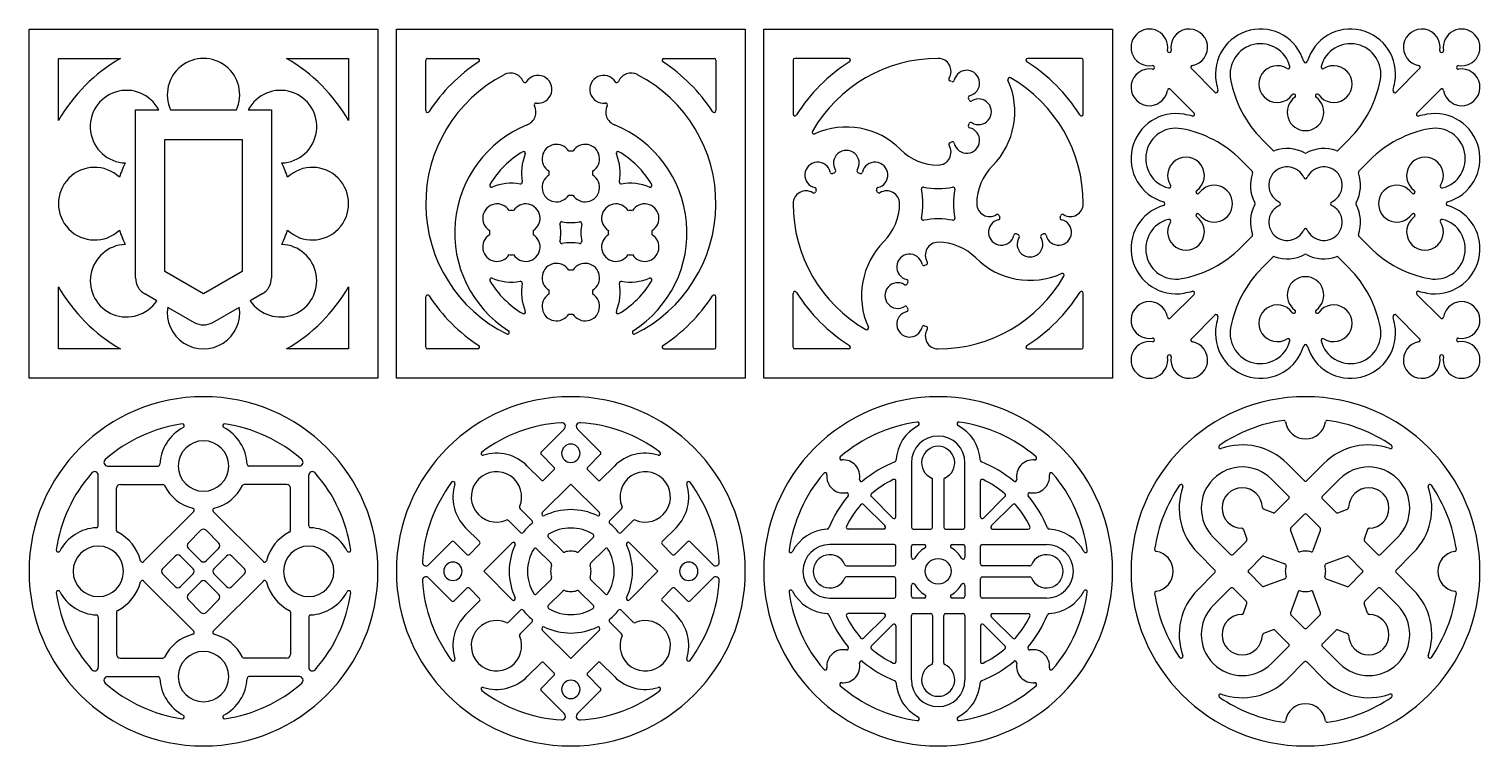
# Model space of a CAD drawing. Header units: millimetres. Extents: x -198 to 198, y -212 to 198.
# Drawn here: x -197.5 to 197.5, y 2.5 to 197.5 of the extents above; entities that cross this region are included whole.
import ezdxf

# ---------------------------------------------------------------- set-up
doc = ezdxf.new("R2010")
doc.units = ezdxf.units.MM
doc.header["$MEASUREMENT"] = 0
doc.layers.add('Layer 03', color=5, linetype='Continuous')

msp = doc.modelspace()

# ---------------------------------------------------------------- linework, layer by layer
at = {"layer": 'Layer 03'}
for p, q in [((-197.5, 102.5), (-197.5, 197.5)), ((-197.5, 197.5), (-102.5, 197.5)), ((-102.5, 197.5), (-102.5, 102.5)), ((-97.5, 102.5), (-97.5, 197.5)), ((-97.5, 197.5), (-2.5, 197.5)), ((-2.5, 197.5), (-2.5, 102.5)), ((2.5, 102.5), (2.5, 197.5)), ((2.5, 197.5), (97.5, 197.5)), ((97.5, 197.5), (97.5, 102.5)), ((-189.5, 172.58), (-189.5, 189.5)), ((-189.5, 189.5), (-172.58, 189.5)), ((-127.42, 189.5), (-110.5, 189.5)), ((-110.5, 189.5), (-110.5, 172.58)), ((-89.5, 175.32), (-89.5, 189)), ((-89, 189.5), (-75.32, 189.5)), ((-24.68, 189.5), (-11, 189.5)), ((-10.5, 189), (-10.5, 175.32)), ((10.5, 189), (10.5, 174.39)), ((25.61, 189.5), (11, 189.5)), ((89, 189.5), (74.39, 189.5)), ((89.5, 174.39), (89.5, 189)), ((125.34, 180.32), (118.93, 186.73)), ((181.07, 186.73), (174.66, 180.32)), ((113.27, 181.07), (119.68, 174.66)), ((180.32, 174.66), (186.73, 181.07)), ((-168.5, 129.82), (-168.5, 175.5)), ((-168.5, 175.5), (-162.18, 175.5)), ((-158.97, 175.5), (-141.03, 175.5)), ((-137.82, 175.5), (-131.5, 175.5)), ((-131.5, 175.5), (-131.5, 129.82)), ((-160.5, 131.55), (-160.5, 167.5)), ((-160.5, 167.5), (-139.5, 167.5)), ((-139.5, 167.5), (-139.5, 131.55)), ((141.12, 164.54), (138.17, 167.49)), ((161.83, 167.49), (158.88, 164.54)), ((132.51, 161.83), (135.46, 158.88)), ((164.54, 158.88), (167.49, 161.83)), ((135.46, 141.12), (132.51, 138.17)), ((167.49, 138.17), (164.54, 141.12)), ((138.17, 132.51), (141.12, 135.46)), ((158.88, 135.46), (161.83, 132.51)), ((-150, 125.49), (-160.5, 131.55)), ((-139.5, 131.55), (-150, 125.49)), ((-189.5, 110.5), (-189.5, 127.42)), ((-110.5, 127.42), (-110.5, 110.5)), ((-162.72, 123.59), (-166, 125.49)), ((-134, 125.49), (-137.28, 123.59)), ((-89.5, 111), (-89.5, 124.68)), ((-10.5, 111), (-10.5, 124.68)), ((10.5, 111), (10.5, 125.61)), ((89.5, 111), (89.5, 125.61)), ((119.68, 125.34), (113.27, 118.93)), ((186.73, 118.93), (180.32, 125.34)), ((-159.76, 121.88), (-152.5, 117.69)), ((-147.5, 117.69), (-140.24, 121.88)), ((118.93, 113.27), (125.34, 119.68)), ((174.66, 119.68), (181.07, 113.27)), ((-172.58, 110.5), (-189.5, 110.5)), ((-110.5, 110.5), (-127.42, 110.5)), ((-75.32, 110.5), (-89, 110.5)), ((-24.68, 110.5), (-11, 110.5)), ((25.61, 110.5), (11, 110.5)), ((74.39, 110.5), (89, 110.5)), ((-102.5, 102.5), (-197.5, 102.5)), ((-2.5, 102.5), (-97.5, 102.5)), ((97.5, 102.5), (2.5, 102.5)), ((-51.79, 88.71), (-58.03, 82.47)), ((-48.21, 88.71), (-41.97, 82.47)), ((-58.03, 81.76), (-54.6, 78.32)), ((-41.97, 81.76), (-45.4, 78.32)), ((42.7, 79.5), (42.7, 62)), ((57.3, 62), (57.3, 79.5)), ((144.97, 79.34), (149.65, 74.66)), ((150.35, 74.66), (155.03, 79.34)), ((-178.64, 62.35), (-178.64, 76.11)), ((-176.11, 78.64), (-162.35, 78.64)), ((-123.89, 78.64), (-137.65, 78.64)), ((-121.36, 62.35), (-121.36, 76.11)), ((-58.07, 74.85), (-61.86, 78.64)), ((-54.6, 77.61), (-57.36, 74.85)), ((-45.4, 77.61), (-42.64, 74.85)), ((-41.93, 74.85), (-38.14, 78.64)), ((140.72, 75.1), (145.4, 70.42)), ((159.28, 75.1), (154.6, 70.42)), ((-173.64, 61.07), (-173.64, 72.64)), ((-172.64, 73.64), (-161.07, 73.64)), ((-127.36, 73.64), (-138.93, 73.64)), ((-126.36, 61.07), (-126.36, 72.64)), ((-57.77, 65.96), (-50, 73.72)), ((-50, 73.72), (-42.23, 65.96)), ((38.5, 64.83), (38.5, 74.52)), ((48.5, 62), (48.5, 74.92)), ((51.5, 74.92), (51.5, 62)), ((61.5, 64.83), (61.5, 74.52)), ((29.69, 68.19), (35.53, 62.35)), ((31.81, 70.31), (37.65, 64.47)), ((68.19, 70.31), (62.35, 64.47)), ((70.31, 68.19), (64.47, 62.35)), ((145.4, 69.71), (141.76, 66.07)), ((154.6, 69.71), (158.24, 66.07)), ((-152.64, 66.29), (-166.29, 52.64)), ((-147.36, 66.29), (-133.71, 52.64)), ((-67.01, 63.83), (-63.74, 60.56)), ((-60.56, 63.74), (-63.83, 67.01)), ((-36.17, 67.01), (-39.44, 63.74)), ((-36.26, 60.56), (-32.99, 63.83)), ((141.24, 65.95), (138.6, 66.91)), ((146, 61.83), (149.65, 65.47)), ((150.35, 65.47), (154, 61.83)), ((158.76, 65.95), (161.4, 66.91)), ((-154.16, 57.7), (-150.71, 61.16)), ((-149.29, 61.16), (-145.84, 57.7)), ((-74.85, 58.07), (-78.64, 61.86)), ((-56.14, 59.32), (-52.18, 55.36)), ((-47.82, 55.36), (-43.86, 59.32)), ((-25.15, 58.07), (-21.36, 61.86)), ((35.17, 61.5), (25.48, 61.5)), ((43.2, 61.5), (48, 61.5)), ((52, 61.5), (56.8, 61.5)), ((64.83, 61.5), (74.52, 61.5)), ((129.58, 54.6), (124.9, 59.28)), ((133.09, 61.4), (134.05, 58.76)), ((147.96, 55.62), (145.89, 61.3)), ((154.11, 61.3), (152.04, 55.62)), ((166.91, 61.4), (165.95, 58.76)), ((170.42, 54.6), (175.1, 59.28)), ((-150.71, 52.83), (-154.16, 56.28)), ((-145.84, 56.28), (-149.29, 52.83)), ((-88.71, 51.79), (-82.47, 58.03)), ((-81.76, 58.03), (-78.32, 54.6)), ((-77.61, 54.6), (-74.85, 57.36)), ((-73.72, 50), (-65.96, 57.77)), ((-59.32, 56.14), (-55.36, 52.18)), ((-40.68, 56.14), (-44.64, 52.18)), ((-26.28, 50), (-34.04, 57.77)), ((-22.39, 54.6), (-25.15, 57.36)), ((-18.24, 58.03), (-21.68, 54.6)), ((-11.29, 51.79), (-17.53, 58.03)), ((38, 57.3), (20.5, 57.3)), ((38.5, 52), (38.5, 56.8)), ((42.7, 53.82), (42.7, 56.8)), ((43.2, 57.3), (46.18, 57.3)), ((53.82, 57.3), (56.8, 57.3)), ((57.3, 56.8), (57.3, 53.82)), ((61.5, 52), (61.5, 56.8)), ((62, 57.3), (79.5, 57.3)), ((133.93, 58.24), (130.29, 54.6)), ((166.07, 58.24), (169.71, 54.6)), ((-157.7, 54.16), (-161.16, 50.71)), ((-152.83, 50.71), (-156.28, 54.16)), ((-147.17, 50.71), (-143.72, 54.16)), ((-142.3, 54.16), (-138.84, 50.71)), ((25.08, 51.5), (38, 51.5)), ((74.92, 51.5), (62, 51.5)), ((125.34, 50.35), (120.66, 55.03)), ((134.53, 50.35), (138.17, 54)), ((138.7, 54.11), (144.38, 52.04)), ((161.3, 54.11), (155.62, 52.04)), ((165.47, 50.35), (161.83, 54)), ((174.66, 50.35), (179.34, 55.03)), ((-161.16, 49.29), (-157.7, 45.84)), ((-156.28, 45.84), (-152.83, 49.29)), ((-143.72, 45.84), (-147.17, 49.29)), ((-138.84, 49.29), (-142.3, 45.84)), ((-88.71, 48.21), (-82.47, 41.97)), ((-65.96, 42.23), (-73.72, 50)), ((-55.36, 47.82), (-59.32, 43.86)), ((-44.64, 47.82), (-40.68, 43.86)), ((-34.04, 42.23), (-26.28, 50)), ((-11.29, 48.21), (-17.53, 41.97)), ((38, 48.5), (25.08, 48.5)), ((38.5, 43.2), (38.5, 48)), ((61.5, 43.2), (61.5, 48)), ((62, 48.5), (74.92, 48.5)), ((120.66, 44.97), (125.34, 49.65)), ((138.17, 46), (134.53, 49.65)), ((144.38, 47.96), (138.7, 45.89)), ((155.62, 47.96), (161.3, 45.89)), ((161.83, 46), (165.47, 49.65)), ((179.34, 44.97), (174.66, 49.65)), ((-152.64, 33.71), (-166.29, 47.36)), ((-150.71, 47.17), (-154.16, 43.72)), ((-145.84, 43.72), (-149.29, 47.17)), ((-147.36, 33.71), (-133.71, 47.36)), ((-81.76, 41.97), (-78.32, 45.4)), ((-77.61, 45.4), (-74.85, 42.64)), ((-52.18, 44.64), (-56.14, 40.68)), ((-43.86, 40.68), (-47.82, 44.64)), ((-22.39, 45.4), (-25.15, 42.64)), ((-18.24, 41.97), (-21.68, 45.4)), ((42.7, 43.2), (42.7, 46.18)), ((57.3, 46.18), (57.3, 43.2)), ((129.58, 45.4), (124.9, 40.72)), ((133.93, 41.76), (130.29, 45.4)), ((147.96, 44.38), (145.89, 38.7)), ((154.11, 38.7), (152.04, 44.38)), ((166.07, 41.76), (169.71, 45.4)), ((170.42, 45.4), (175.1, 40.72)), ((-154.16, 42.3), (-150.71, 38.84)), ((-149.29, 38.84), (-145.84, 42.3)), ((-74.85, 41.93), (-78.64, 38.14)), ((-25.15, 41.93), (-21.36, 38.14)), ((20.5, 42.7), (38, 42.7)), ((46.18, 42.7), (43.2, 42.7)), ((56.8, 42.7), (53.82, 42.7)), ((79.5, 42.7), (62, 42.7)), ((133.09, 38.6), (134.05, 41.24)), ((166.91, 38.6), (165.95, 41.24)), ((-178.64, 37.65), (-178.64, 23.89)), ((-173.64, 38.93), (-173.64, 27.36)), ((-126.36, 38.93), (-126.36, 27.36)), ((-121.36, 37.65), (-121.36, 23.89)), ((-63.74, 39.44), (-67.01, 36.17)), ((-63.83, 32.99), (-60.56, 36.26)), ((-39.44, 36.26), (-36.17, 32.99)), ((-32.99, 36.17), (-36.26, 39.44)), ((35.17, 38.5), (25.48, 38.5)), ((29.69, 31.81), (35.53, 37.65)), ((42.7, 20.5), (42.7, 38)), ((43.2, 38.5), (48, 38.5)), ((48.5, 38), (48.5, 25.08)), ((51.5, 25.08), (51.5, 38)), ((52, 38.5), (56.8, 38.5)), ((57.3, 38), (57.3, 20.5)), ((70.31, 31.81), (64.47, 37.65)), ((64.83, 38.5), (74.52, 38.5)), ((146, 38.17), (149.65, 34.53)), ((150.35, 34.53), (154, 38.17)), ((-50, 26.28), (-57.77, 34.04)), ((-42.23, 34.04), (-50, 26.28)), ((31.81, 29.69), (37.65, 35.53)), ((38.5, 35.17), (38.5, 25.48)), ((61.5, 35.17), (61.5, 25.48)), ((68.19, 29.69), (62.35, 35.53)), ((141.24, 34.05), (138.6, 33.09)), ((145.4, 30.29), (141.76, 33.93)), ((154.6, 30.29), (158.24, 33.93)), ((158.76, 34.05), (161.4, 33.09)), ((140.72, 24.9), (145.4, 29.58)), ((159.28, 24.9), (154.6, 29.58)), ((-172.64, 26.36), (-161.07, 26.36)), ((-127.36, 26.36), (-138.93, 26.36)), ((-58.07, 25.15), (-61.86, 21.36)), ((-54.6, 22.39), (-57.36, 25.15)), ((-45.4, 22.39), (-42.64, 25.15)), ((-41.93, 25.15), (-38.14, 21.36)), ((144.97, 20.66), (149.65, 25.34)), ((150.35, 25.34), (155.03, 20.66)), ((-176.11, 21.36), (-162.35, 21.36)), ((-123.89, 21.36), (-137.65, 21.36)), ((-58.03, 18.24), (-54.6, 21.68)), ((-41.97, 18.24), (-45.4, 21.68)), ((-51.79, 11.29), (-58.03, 17.53)), ((-48.21, 11.29), (-41.97, 17.53))]:
    msp.add_line(p, q, dxfattribs=at)
msp.add_circle((50, 50), 3.5, dxfattribs=at)
for centre, radius, start, end in [((107.5, 192.5), 5, 350.5521, 135), ((118.35, 192.5), 5, 279.7708, 189.4479), ((137.74, 185.24), 12.26, 16.0954, 190.4362), ((162.26, 185.24), 12.26, 349.5638, 163.9046), ((181.65, 192.5), 5, 350.5521, 260.2292), ((192.5, 192.5), 5, 45, 189.4479), ((107.5, 192.5), 5, 135, 279.4479), ((192.5, 192.5), 5, 260.5521, 45), ((112.93, 191.6), 0.5, 170.5521, 9.4479), ((137.74, 185.24), 8.26, 14.5304, 190.4362), ((162.26, 185.24), 8.26, 349.5638, 165.4696), ((187.07, 191.6), 0.5, 170.5521, 9.4479), ((-150, 150), 45.5, 119.7577, 150.2423), ((-150, 179.63), 9.87, 335.3092, 204.6908), ((-150, 150), 45.5, 29.7577, 60.2423), ((-89, 189), 0.5, 90, 180), ((-50, 150), 46, 122.9959, 147.0041), ((-75.32, 189), 0.5, 302.9959, 90), ((-24.68, 189), 0.5, 90, 237.0041), ((-50, 150), 46, 32.9959, 57.0041), ((-11, 189), 0.5, 360, 90), ((11, 189), 0.5, 90, 180), ((50, 150), 45.5, 122.024, 147.976), ((50, 150), 39.5, 90, 150.0706), ((25.61, 189), 0.5, 302.024, 90), ((50, 186), 3.5, 327.91, 90), ((57.78, 182.78), 3.5, 282.91, 167.09), ((74.39, 189), 0.5, 90, 237.976), ((50, 150), 45.5, 32.024, 57.976), ((89, 189), 0.5, 0, 90), ((107.5, 181.65), 5, 80.5521, 350.2292), ((108.4, 187.07), 0.5, 260.5521, 99.4479), ((119.28, 187.08), 0.5, 99.7708, 225), ((142.33, 182.53), 5, 57.8765, 324.4479), ((145.25, 187.19), 0.5, 237.8765, 14.5304), ((150, 188.78), 0.5, 196.0954, 343.9046), ((157.67, 182.53), 5, 215.5521, 122.1235), ((154.75, 187.19), 0.5, 165.4696, 302.1235), ((180.72, 187.08), 0.5, 315, 80.2292), ((192.5, 181.65), 5, 189.7708, 99.4479), ((191.6, 187.07), 0.5, 80.5521, 279.4479), ((-50, 150), 39.5, 117.3441, 243.7703), ((-66.43, 181.77), 3.74, 23.2264, 117.3441), ((-62.53, 183.44), 0.5, 203.2264, 327.1305), ((-58.94, 181.12), 3.78, 262.858, 147.1305), ((-41.06, 181.12), 3.78, 32.8695, 277.142), ((-37.47, 183.44), 0.5, 212.8695, 336.7736), ((-33.57, 181.77), 3.74, 62.6559, 156.7736), ((-50, 150), 39.5, 296.2297, 62.6559), ((53.39, 183.88), 0.5, 147.91, 249.101), ((50, 175), 9, 65.899, 69.101), ((53.88, 183.67), 0.5, 245.899, 347.09), ((50, 175), 20.86, 315, 24.3323), ((69.46, 183.8), 0.5, 60.0706, 204.3323), ((50, 150), 39.5, 360, 60.0706), ((160.03, 189.35), 34.92, 190.4363, 194.1853), ((160.03, 189.35), 30.92, 190.4363, 225), ((139.97, 189.35), 30.92, 315, 349.5637), ((139.97, 189.35), 34.92, 345.8147, 349.5637), ((-170.95, 170.95), 9.88, 27.449, 268.0165), ((-129.05, 170.95), 9.88, 271.9835, 152.551), ((58.67, 178.88), 0.5, 102.91, 204.101), ((50, 175), 9, 20.899, 24.101), ((58.88, 178.39), 0.5, 200.899, 302.09), ((61, 175), 3.5, 237.91, 122.09), ((112.92, 180.72), 0.5, 45, 170.2292), ((125.69, 180.67), 0.5, 225, 14.1853), ((150, 174.86), 5, 125.5521, 270), ((146.8, 179.33), 0.5, 305.5521, 144.4479), ((150, 174.86), 5, 270, 54.4479), ((153.2, 179.33), 0.5, 35.5521, 234.4479), ((174.31, 180.67), 0.5, 165.8147, 315), ((187.08, 180.72), 0.5, 9.7708, 135), ((-89, 175.32), 0.5, 180, 327.0041), ((-63.29, 174.94), 3.78, 292.0419, 26.8903), ((-59.47, 176.87), 0.5, 82.858, 206.8903), ((-40.53, 176.87), 0.5, 333.1097, 97.142), ((-36.71, 174.94), 3.78, 153.1097, 247.9581), ((-11, 175.32), 0.5, 212.9959, 0), ((11, 174.39), 0.5, 180, 327.976), ((89, 174.39), 0.5, 212.024, 360), ((114.76, 162.26), 12.26, 79.5638, 253.9046), ((110.65, 139.97), 34.92, 75.8147, 79.5637), ((119.33, 174.31), 0.5, 255.8147, 45), ((180.67, 174.31), 0.5, 135, 284.1853), ((189.35, 139.97), 34.92, 100.4363, 104.1853), ((185.24, 162.26), 12.26, 286.0954, 100.4362), ((-50, 142.12), 31.63, 112.0418, 237.5504), ((-50, 142.12), 31.63, 302.4496, 67.9582), ((25, 150), 20.86, 45, 114.3323), ((57.78, 167.22), 3.5, 192.91, 77.09), ((58.67, 171.12), 0.5, 155.899, 257.09), ((50, 175), 9, 335.899, 339.101), ((58.88, 171.61), 0.5, 57.91, 159.101), ((114.76, 162.26), 8.26, 79.5638, 255.4696), ((110.65, 139.97), 30.92, 45, 79.5637), ((189.35, 139.97), 30.92, 100.4363, 135), ((185.24, 162.26), 8.26, 284.5304, 100.4362), ((-53.91, 162.22), 3.91, 31.7815, 238.2185), ((-46.09, 162.22), 3.91, 301.7815, 148.2185), ((16.2, 169.46), 0.5, 150.0706, 294.3323), ((53.39, 166.13), 0.5, 110.899, 212.09), ((50, 175), 9, 290.899, 294.101), ((53.88, 166.33), 0.5, 12.91, 114.101), ((-50, 142.12), 25.63, 120.7639, 149.2361), ((-50, 158.31), 13.44, 157.1816, 190.1543), ((-62.85, 163.71), 0.5, 337.1816, 120.7639), ((-50, 158.31), 6, 84.3909, 95.6091), ((-37.15, 163.71), 0.5, 59.2361, 202.8184), ((-50, 158.31), 13.44, 349.8457, 22.8184), ((-50, 142.12), 25.63, 30.7639, 59.2361), ((25, 161), 3.5, 327.91, 212.09), ((50, 175), 14.5, 225, 270), ((50, 164), 3.5, 270, 32.09), ((117.47, 157.67), 5, 305.5521, 212.1235), ((141.47, 164.89), 0.5, 225, 289.6231), ((145, 155), 10, 61.5631, 109.6231), ((150, 164.23), 0.5, 241.5631, 298.4369), ((155, 155), 10, 70.3769, 118.4369), ((158.53, 164.89), 0.5, 250.3769, 315), ((182.53, 157.67), 5, 327.8765, 234.4479), ((-179.62, 150), 9.87, 46.9835, 313.0165), ((-150, 150), 24, 152.5081, 162.4919), ((-150, 150), 24, 17.5081, 27.4919), ((-120.37, 150), 9.87, 226.9835, 133.0165), ((-50, 158.31), 6, 174.3909, 185.6091), ((-50, 158.31), 6, 354.3909, 5.6091), ((17.22, 157.78), 3.5, 12.91, 257.09), ((21.12, 158.67), 0.5, 192.91, 294.101), ((25, 150), 9, 110.899, 114.101), ((21.61, 158.88), 0.5, 290.899, 32.09), ((28.39, 158.88), 0.5, 147.91, 249.101), ((25, 150), 9, 65.899, 69.101), ((28.88, 158.67), 0.5, 245.899, 347.09), ((32.78, 157.78), 3.5, 282.91, 167.09), ((75, 150), 14.5, 135, 180), ((145, 155), 10, 160.3769, 208.4369), ((135.11, 158.53), 0.5, 340.3769, 45), ((145, 155), 5, 135, 245.38), ((145, 155), 5, 24.62, 135), ((155, 155), 5, 45, 155.38), ((155, 155), 5, 294.62, 45), ((155, 155), 10, 331.5631, 19.6231), ((164.89, 158.53), 0.5, 135, 199.6231), ((-71.59, 154.98), 0.5, 149.2361, 292.8184), ((-66.18, 142.12), 13.44, 79.8457, 112.8184), ((-63.72, 155.85), 0.5, 259.8457, 10.1543), ((-53.91, 154.4), 3.91, 121.7815, 328.2185), ((-46.09, 154.4), 3.91, 211.7815, 58.2185), ((-36.28, 155.85), 0.5, 169.8457, 280.1543), ((-33.82, 142.12), 13.44, 67.1816, 100.1543), ((-28.41, 154.98), 0.5, 247.1816, 30.7639), ((16.33, 153.88), 0.5, 335.899, 77.09), ((33.67, 153.88), 0.5, 102.91, 204.101), ((45.97, 154.03), 0.5, 79.1279, 190.8721), ((50, 175), 20.86, 259.1279, 280.8721), ((54.03, 154.03), 0.5, 349.1279, 100.8721), ((112.81, 154.75), 0.5, 255.4696, 32.1235), ((125.14, 150), 5, 360, 144.4479), ((150, 157.29), 0.5, 204.62, 335.38), ((174.86, 150), 5, 35.5521, 180), ((187.19, 154.75), 0.5, 147.8765, 284.5304), ((-50, 158.31), 6, 264.3909, 275.6091), ((14, 150), 3.5, 57.91, 180), ((16.13, 153.39), 0.5, 237.91, 339.101), ((25, 150), 9, 155.899, 159.101), ((25, 150), 9, 20.899, 24.101), ((33.88, 153.39), 0.5, 200.899, 302.09), ((36, 150), 3.5, 360, 122.09), ((25, 150), 20.86, 349.1279, 10.8721), ((75, 150), 20.86, 169.1279, 190.8721), ((111.22, 150), 0.5, 286.0954, 73.9046), ((120.67, 153.2), 0.5, 125.5521, 324.4479), ((135.77, 150), 0.5, 331.5631, 28.4369), ((142.71, 150), 0.5, 294.62, 65.38), ((157.29, 150), 0.5, 114.62, 245.38), ((164.23, 150), 0.5, 151.5631, 208.4369), ((179.33, 153.2), 0.5, 215.5521, 54.4479), ((188.78, 150), 0.5, 106.0954, 253.9046), ((-70.09, 146.04), 3.91, 31.7815, 238.2185), ((-66.18, 142.12), 6, 84.3909, 95.6091), ((-62.27, 146.04), 3.91, 301.7815, 148.2185), ((-37.73, 146.04), 3.91, 31.7815, 238.2185), ((-33.82, 142.12), 6, 84.3909, 95.6091), ((-29.91, 146.04), 3.91, 301.7815, 148.2185), ((50, 150), 39.5, 180, 240.0706), ((25, 150), 14.5, 315, 360), ((64, 150), 3.5, 180, 302.09), ((66.12, 146.61), 0.5, 20.899, 122.09), ((66.33, 146.12), 0.5, 282.91, 24.101), ((75, 150), 9, 200.899, 204.101), ((83.67, 146.12), 0.5, 155.899, 257.09), ((75, 150), 9, 335.899, 339.101), ((83.87, 146.61), 0.5, 57.91, 159.101), ((86, 150), 3.5, 237.91, 0), ((114.76, 137.74), 12.26, 106.0954, 280.4362), ((117.47, 142.33), 5, 147.8765, 54.4479), ((120.67, 146.8), 0.5, 35.5521, 234.4479), ((125.14, 150), 5, 215.5521, 360), ((145, 145), 10, 151.5631, 199.6231), ((145, 145), 5, 114.62, 225), ((155, 145), 5, 315, 65.38), ((155, 145), 10, 340.3769, 28.4369), ((174.86, 150), 5, 180, 324.4479), ((182.53, 142.33), 5, 125.5521, 32.1235), ((179.33, 146.8), 0.5, 305.5521, 144.4479), ((185.24, 137.74), 12.26, 259.5638, 73.9046), ((-150, 150), 24, 197.5081, 207.4919), ((-150, 150), 24, 332.5081, 342.4919), ((-66.18, 142.12), 6, 174.3909, 185.6091), ((-66.18, 142.12), 6, 354.3909, 5.6091), ((-52.46, 144.58), 0.5, 79.8457, 190.1543), ((-66.18, 142.12), 13.44, 349.8457, 10.1543), ((-50, 158.31), 13.44, 259.8457, 280.1543), ((-47.54, 144.58), 0.5, 349.8457, 100.1543), ((-33.82, 142.12), 13.44, 169.8457, 190.1543), ((-33.82, 142.12), 6, 174.3909, 185.6091), ((-33.82, 142.12), 6, 354.3909, 5.6091), ((45.97, 145.97), 0.5, 169.1279, 280.8721), ((50, 125), 20.86, 79.1279, 100.8721), ((54.03, 145.97), 0.5, 259.1279, 10.8721), ((67.22, 142.22), 3.5, 102.91, 347.09), ((82.78, 142.22), 3.5, 192.91, 77.09), ((114.76, 137.74), 8.26, 104.5304, 280.4362), ((112.81, 145.25), 0.5, 327.8765, 104.5304), ((145, 145), 5, 225, 335.38), ((150, 142.71), 0.5, 24.62, 155.38), ((155, 145), 5, 204.62, 315), ((185.24, 137.74), 8.26, 259.5638, 75.4696), ((187.19, 145.25), 0.5, 75.4696, 212.1235), ((-170.95, 129.05), 9.87, 91.9835, 326.4422), ((-129.05, 129.05), 9.87, 213.5578, 88.0165), ((-70.09, 138.21), 3.91, 121.7815, 328.2185), ((-62.27, 138.21), 3.91, 211.7815, 58.2185), ((-52.46, 139.67), 0.5, 169.8457, 280.1543), ((-50, 125.94), 13.44, 79.8457, 100.1543), ((-47.54, 139.67), 0.5, 259.8457, 10.1543), ((-37.73, 138.21), 3.91, 121.7815, 328.2185), ((-29.91, 138.21), 3.91, 211.7815, 58.2185), ((50, 125), 20.86, 135, 204.3323), ((50, 136), 3.5, 90, 212.09), ((50, 125), 14.5, 45, 90), ((71.12, 141.33), 0.5, 65.899, 167.09), ((75, 150), 9, 245.899, 249.101), ((75, 139), 3.5, 147.91, 32.09), ((71.61, 141.12), 0.5, 327.91, 69.101), ((78.39, 141.12), 0.5, 110.899, 212.09), ((75, 150), 9, 290.899, 294.101), ((78.88, 141.33), 0.5, 12.91, 114.101), ((135.11, 141.47), 0.5, 315, 19.6231), ((164.89, 141.47), 0.5, 160.3769, 225), ((-66.18, 142.12), 6, 264.3909, 275.6091), ((-33.82, 142.12), 6, 264.3909, 275.6091), ((42.22, 132.78), 3.5, 12.91, 257.09), ((75, 150), 20.86, 225, 294.3323), ((110.65, 160.03), 30.92, 280.4363, 315), ((141.47, 135.11), 0.5, 70.3769, 135), ((145, 145), 10, 250.3769, 298.4369), ((150, 135.77), 0.5, 61.5631, 118.4369), ((155, 145), 10, 241.5631, 289.6231), ((158.53, 135.11), 0.5, 45, 109.6231), ((189.35, 160.03), 30.92, 225, 259.5637), ((-53.91, 129.85), 3.91, 31.7815, 238.2185), ((-50, 125.94), 6, 84.3909, 95.6091), ((-46.09, 129.85), 3.91, 301.7815, 148.2185), ((46.12, 133.67), 0.5, 192.91, 294.101), ((50, 125), 9, 110.899, 114.101), ((46.61, 133.88), 0.5, 290.899, 32.09), ((83.8, 130.54), 0.5, 330.0706, 114.3323), ((160.03, 110.65), 30.92, 135, 169.5637), ((139.97, 110.65), 30.92, 10.4363, 45), ((-150, 150), 45.5, 209.7577, 240.2423), ((-163.5, 129.82), 5, 180.0001, 240), ((-136.5, 129.82), 5, 300, 0), ((-150, 150), 45.5, 299.7577, 330.2423), ((-71.59, 129.27), 0.5, 67.1816, 210.7639), ((-50, 142.12), 25.63, 210.7639, 239.2361), ((-66.18, 142.12), 13.44, 247.1816, 280.1543), ((-63.72, 128.4), 0.5, 349.8457, 100.1543), ((-50, 125.94), 13.44, 169.8457, 202.8184), ((-50, 125.94), 6, 174.3909, 185.6091), ((-50, 125.94), 6, 354.3909, 5.6091), ((-50, 125.94), 13.44, 337.1816, 10.1543), ((-50, 142.12), 25.62, 300.7639, 329.2361), ((-36.28, 128.4), 0.5, 79.8457, 190.1543), ((-33.82, 142.12), 13.44, 259.8457, 292.8184), ((-28.41, 129.27), 0.5, 329.2361, 112.8184), ((39, 125), 3.5, 57.91, 302.09), ((41.12, 128.39), 0.5, 237.91, 339.101), ((41.33, 128.88), 0.5, 335.899, 77.09), ((50, 125), 9, 155.899, 159.101), ((50, 150), 39.5, 270, 330.0706), ((150, 125.14), 5, 90, 234.4479), ((150, 125.14), 5, 305.5521, 90), ((-89, 124.68), 0.5, 32.9959, 180), ((-50, 150), 46, 212.9959, 237.0041), ((-53.91, 122.03), 3.91, 121.7815, 328.2185), ((-46.09, 122.03), 3.91, 211.7815, 58.2185), ((-50, 150), 46, 302.9959, 327.0041), ((-11, 124.68), 0.5, 0, 147.0041), ((11, 125.61), 0.5, 32.024, 180), ((50, 150), 45.5, 212.024, 237.976), ((50, 150), 45.5, 302.024, 327.976), ((89, 125.61), 0.5, 0, 147.976), ((107.5, 118.35), 5, 9.7708, 279.4479), ((110.65, 160.03), 34.92, 280.4363, 284.1853), ((119.33, 125.69), 0.5, 315, 104.1853), ((142.33, 117.47), 5, 35.5521, 302.1235), ((157.67, 117.47), 5, 237.8765, 144.4479), ((180.67, 125.69), 0.5, 75.8147, 225), ((189.35, 160.03), 34.92, 255.8147, 259.5637), ((192.5, 118.35), 5, 260.5521, 170.2292), ((-150, 120.38), 9.87, 171.2082, 8.7918), ((-62.85, 120.54), 0.5, 239.2361, 22.8184), ((-50, 125.94), 6, 264.3909, 275.6091), ((-37.15, 120.54), 0.5, 157.1816, 300.7639), ((42.22, 117.22), 3.5, 102.91, 347.09), ((41.12, 121.61), 0.5, 20.899, 122.09), ((41.33, 121.12), 0.5, 282.91, 24.101), ((50, 125), 9, 200.899, 204.101), ((112.92, 119.28), 0.5, 189.7708, 315), ((125.69, 119.33), 0.5, 345.8147, 135), ((160.03, 110.65), 34.92, 165.8147, 169.5637), ((146.8, 120.67), 0.5, 215.5521, 54.4479), ((153.2, 120.67), 0.5, 125.5521, 324.4479), ((174.31, 119.33), 0.5, 45, 194.1853), ((139.97, 110.65), 34.92, 10.4363, 14.1853), ((187.08, 119.28), 0.5, 225, 350.2292), ((-150, 122.02), 5, 240, 300), ((-67.24, 115.02), 0.5, 243.7699, 57.5507), ((-32.76, 115.02), 0.5, 122.4493, 296.2301), ((30.54, 116.2), 0.5, 240.0706, 24.3323), ((46.12, 116.33), 0.5, 65.899, 167.09), ((50, 125), 9, 245.899, 249.101), ((50, 114), 3.5, 147.91, 270), ((46.61, 116.13), 0.5, 327.91, 69.101), ((137.74, 114.76), 12.26, 169.5638, 343.9046), ((137.74, 114.76), 8.26, 169.5638, 345.4696), ((162.26, 114.76), 12.26, 196.0954, 10.4362), ((162.26, 114.76), 8.26, 194.5304, 10.4362), ((-89, 111), 0.5, 180, 270), ((-75.32, 111), 0.5, 270, 57.0041), ((-24.68, 111), 0.5, 122.9959, 270), ((-11, 111), 0.5, 270, 0), ((11, 111), 0.5, 180, 270), ((25.61, 111), 0.5, 270, 57.976), ((74.39, 111), 0.5, 122.024, 270), ((89, 111), 0.5, 270, 0), ((107.5, 107.5), 5, 80.5521, 225), ((108.4, 112.93), 0.5, 260.5521, 99.4479), ((118.35, 107.5), 5, 170.5521, 80.2292), ((119.28, 112.92), 0.5, 135, 260.2292), ((145.25, 112.81), 0.5, 345.4696, 122.1235), ((150, 111.22), 0.5, 16.0954, 163.9046), ((154.75, 112.81), 0.5, 57.8765, 194.5304), ((181.65, 107.5), 5, 99.7708, 9.4479), ((180.72, 112.92), 0.5, 279.7708, 45), ((191.6, 112.93), 0.5, 80.5521, 279.4479), ((192.5, 107.5), 5, 315, 99.4479), ((107.5, 107.5), 5, 225, 9.4479), ((112.93, 108.4), 0.5, 350.5521, 189.4479), ((187.07, 108.4), 0.5, 350.5521, 189.4479), ((192.5, 107.5), 5, 170.5521, 315), ((-150, 50), 47.5, 90, 180), ((-150, 50), 47.5, 0, 90), ((-50, 50), 47.5, 90, 180), ((-50, 50), 47.5, 0, 90), ((50, 50), 47.5, 90, 135), ((50, 50), 47.5, 45, 90), ((150, 50), 47.5, 90, 180), ((150, 50), 47.5, 0, 90), ((150, 50), 41.5, 98.3124, 124.3435), ((144.07, 90.57), 0.5, 8.9238, 98.3124), ((155.93, 90.57), 0.5, 81.6876, 171.0762), ((150, 50), 41.5, 55.6565, 81.6876), ((-150, 50), 40.5, 98.2527, 131.3815), ((-150, 78.64), 11.86, 117.6744, 177.682), ((-155.74, 89.59), 0.5, 297.6744, 98.2527), ((-144.26, 89.59), 0.5, 81.7473, 242.3256), ((-150, 78.64), 11.86, 2.318, 62.3256), ((-150, 50), 40.5, 48.6185, 81.7473), ((-50, 50), 40.5, 93.6185, 126.7473), ((-52.49, 89.42), 1, 315, 93.6185), ((-47.51, 89.42), 1, 86.3815, 225), ((-50, 50), 40.5, 53.2527, 86.3815), ((50, 50), 41, 97.956, 130.5282), ((50, 79.5), 11.5, 117.8491, 176.5991), ((44.39, 90.11), 0.5, 297.8491, 97.956), ((55.61, 90.11), 0.5, 82.044, 242.1509), ((50, 79.5), 11.5, 3.4009, 62.1509), ((50, 50), 41, 49.4718, 82.044), ((150, 91.5), 5.5, 188.9238, 270), ((150, 91.5), 5.5, 270, 351.0762), ((-150, 78.64), 6.86, 90, 270), ((-150, 78.64), 6.86, 270, 90), ((-50, 82.11), 2.5, 90, 270), ((-50, 82.11), 2.5, 270, 90), ((50, 50), 47.5, 135, 180), ((50, 79.5), 7.3, 90, 180), ((50, 79.5), 4.5, 90, 246.4218), ((50, 79.5), 7.3, 0, 90), ((50, 79.5), 4.5, 293.5782, 90), ((50, 50), 47.5, 0, 45), ((126.87, 83.85), 0.5, 124.3435, 289.6189), ((132.81, 67.19), 17.19, 45, 109.6218), ((167.19, 67.19), 17.19, 70.3782, 135), ((173.13, 83.85), 0.5, 250.3811, 55.6565), ((-176.11, 79.64), 1, 131.3815, 270), ((-162.35, 79.14), 0.5, 270, 357.682), ((-137.65, 79.14), 0.5, 182.318, 270), ((-123.89, 79.64), 1, 270, 48.6185), ((-73.93, 82.05), 0.5, 126.7473, 287.3256), ((-70.25, 70.25), 11.86, 45, 107.3256), ((-57.68, 82.11), 0.5, 135, 225), ((-42.32, 82.11), 0.5, 315, 45), ((-29.75, 70.25), 11.86, 72.6744, 135), ((-26.07, 82.05), 0.5, 252.6744, 53.2527), ((23.68, 80.78), 0.5, 130.5282, 275.8361), ((24.19, 75.81), 4.5, 349.4462, 95.8361), ((50, 50), 32, 111.6281, 130.0078), ((38.02, 80.21), 0.5, 291.6281, 356.5991), ((61.98, 80.21), 0.5, 183.4009, 248.3719), ((50, 50), 32, 49.9922, 68.3719), ((75.81, 75.81), 4.5, 84.1639, 190.5538), ((76.32, 80.78), 0.5, 264.1639, 49.4718), ((-150, 50), 40.5, 138.6185, 171.7473), ((-179.64, 76.11), 1, 0, 138.6185), ((-120.36, 76.11), 1, 41.3815, 180), ((-150, 50), 40.5, 8.2527, 41.3815), ((-70.25, 70.25), 6.86, 135, 293.0665), ((-70.25, 70.25), 6.86, 336.9335, 135), ((-54.95, 77.97), 0.5, 315, 45), ((-45.05, 77.97), 0.5, 135, 225), ((-29.75, 70.25), 6.86, 45, 203.0665), ((-29.75, 70.25), 6.86, 246.9335, 45), ((50, 50), 41, 139.4718, 172.044), ((19.22, 76.32), 0.5, 354.1639, 139.4718), ((24.19, 75.81), 4.5, 174.1639, 280.5538), ((48, 74.92), 0.5, 0, 66.4218), ((52, 74.92), 0.5, 113.5782, 180), ((75.81, 75.81), 4.5, 259.4462, 5.8361), ((80.78, 76.32), 0.5, 40.5282, 185.8361), ((50, 50), 41, 7.956, 40.5282), ((132.81, 67.19), 11.19, 45, 225), ((167.19, 67.19), 11.19, 315, 135), ((-172.64, 72.64), 1, 90, 180), ((-161.07, 73.14), 0.5, 26.4173, 90), ((-150, 78.64), 11.86, 206.4173, 255.974), ((-150, 78.64), 11.86, 284.026, 333.5827), ((-138.93, 73.14), 0.5, 90, 153.5827), ((-127.36, 72.64), 1, 0, 90), ((-50, 50), 40.5, 143.2527, 176.3815), ((-82.05, 73.93), 0.5, 342.6744, 143.2527), ((-70.25, 70.25), 11.86, 162.6744, 225), ((-57.72, 75.2), 0.5, 225, 315), ((-42.28, 75.2), 0.5, 225, 315), ((-29.75, 70.25), 11.86, 315, 17.3256), ((-17.95, 73.93), 0.5, 36.7473, 197.3256), ((-50, 50), 40.5, 3.6185, 36.7473), ((25.11, 70.89), 0.5, 319.9922, 100.5538), ((29.11, 74.89), 0.5, 169.4462, 310.0078), ((50, 50), 27.8, 116.0758, 130.7987), ((38, 74.52), 0.5, 0, 116.0758), ((62, 74.52), 0.5, 63.9242, 180), ((50, 50), 27.8, 49.2013, 63.9242), ((70.89, 74.89), 0.5, 229.9922, 10.5538), ((74.89, 70.89), 0.5, 79.4462, 220.0078), ((150, 50), 41.5, 145.6565, 171.6876), ((132.81, 67.19), 17.19, 160.3783, 225), ((116.15, 73.13), 0.5, 340.3783, 145.6565), ((132.77, 67.23), 5.5, 1.4951, 268.5049), ((150, 75.02), 0.5, 225, 315), ((167.23, 67.23), 5.5, 271.4951, 178.5049), ((167.19, 67.19), 17.19, 315, 19.6217), ((183.85, 73.13), 0.5, 34.3435, 199.6217), ((150, 50), 41.5, 8.3124, 34.3435), ((-63.48, 67.37), 0.5, 156.9335, 225), ((-36.52, 67.37), 0.5, 315, 23.0665), ((50, 50), 32, 139.9922, 158.3719), ((50, 50), 27.8, 139.2013, 153.9242), ((29.33, 67.84), 0.5, 45, 139.2013), ((32.16, 70.67), 0.5, 130.7987, 225), ((67.84, 70.67), 0.5, 315, 49.2013), ((70.67, 67.84), 0.5, 40.7987, 135), ((50, 50), 27.8, 26.0758, 40.7987), ((50, 50), 32, 21.6281, 40.0078), ((138.77, 67.38), 0.5, 181.4951, 250), ((145.05, 70.07), 0.5, 315, 45), ((154.95, 70.07), 0.5, 135, 225), ((161.23, 67.38), 0.5, 290, 358.5049), ((-153, 66.64), 0.5, 315, 75.974), ((-147, 66.64), 0.5, 104.026, 225), ((-67.37, 63.48), 0.5, 45, 113.0665), ((-60.92, 63.39), 0.5, 309.186, 45), ((-57.41, 65.6), 0.5, 135, 295.4098), ((-50, 50), 16.78, 90, 115.4098), ((-50, 50), 16.78, 64.5902, 90), ((-42.59, 65.6), 0.5, 244.5902, 45), ((-39.08, 63.39), 0.5, 135, 230.814), ((-32.63, 63.48), 0.5, 66.9335, 135), ((38, 64.83), 0.5, 225, 0), ((62, 64.83), 0.5, 180, 315), ((141.41, 66.42), 0.5, 250, 315), ((150, 65.12), 0.5, 45, 135), ((158.59, 66.42), 0.5, 225, 290), ((-178.64, 50), 11.86, 92.318, 152.3256), ((-179.14, 62.35), 0.5, 272.318, 0), ((-173.14, 61.07), 0.5, 180, 243.5827), ((-178.64, 50), 11.86, 14.026, 63.5827), ((-150, 60.45), 1, 45, 135), ((-121.36, 50), 11.86, 116.4173, 165.974), ((-126.86, 61.07), 0.5, 296.4173, 360), ((-120.86, 62.35), 0.5, 180, 267.682), ((-121.36, 50), 11.86, 27.6744, 87.682), ((-63.39, 60.92), 0.5, 225, 320.814), ((-50, 50), 16.78, 135, 140.814), ((-50, 50), 16.78, 129.186, 135), ((-55.79, 59.68), 0.5, 120.8838, 225), ((-50, 50), 11.78, 90, 120.8838), ((-50, 50), 11.78, 59.1162, 90), ((-44.21, 59.68), 0.5, 315, 59.1162), ((-50, 50), 16.78, 45, 50.814), ((-50, 50), 16.78, 39.186, 45), ((-36.61, 60.92), 0.5, 219.186, 315), ((20.5, 50), 11.5, 93.4009, 152.1509), ((19.79, 61.98), 0.5, 273.4009, 338.3719), ((25.48, 62), 0.5, 153.9242, 270), ((35.17, 62), 0.5, 270, 45), ((43.2, 62), 0.5, 180, 270), ((48, 62), 0.5, 270, 0), ((52, 62), 0.5, 180, 270), ((56.8, 62), 0.5, 270, 0), ((64.83, 62), 0.5, 135, 270), ((74.52, 62), 0.5, 270, 26.0758), ((80.21, 61.98), 0.5, 201.6281, 266.5991), ((79.5, 50), 11.5, 27.8491, 86.5991), ((132.62, 61.23), 0.5, 20, 88.5049), ((146.36, 61.47), 0.5, 135, 200), ((153.64, 61.47), 0.5, 340, 45), ((167.38, 61.23), 0.5, 91.4951, 160), ((-189.59, 55.74), 0.5, 171.7473, 332.3256), ((-178.64, 50), 6.86, 360, 180), ((-153.46, 56.99), 1, 135, 225), ((-146.54, 56.99), 1, 315, 45), ((-121.36, 50), 6.86, 0, 180), ((-110.41, 55.74), 0.5, 207.6744, 8.2527), ((-82.11, 57.68), 0.5, 45, 135), ((-75.2, 57.72), 0.5, 315, 45), ((-50, 50), 16.78, 154.5902, 180), ((-65.6, 57.41), 0.5, 334.5902, 135), ((-50, 50), 11.78, 149.1162, 180), ((-59.68, 55.79), 0.5, 45, 149.1162), ((-51.83, 55.72), 0.5, 225, 287.7204), ((-50, 50), 5.5, 90, 107.7204), ((-50, 50), 5.5, 72.2796, 90), ((-48.17, 55.72), 0.5, 252.2796, 315), ((-40.32, 55.79), 0.5, 30.8838, 135), ((-50, 50), 11.78, 360, 30.8838), ((-34.4, 57.41), 0.5, 45, 205.4098), ((-50, 50), 16.78, 0, 25.4098), ((-24.8, 57.72), 0.5, 135, 225), ((-17.89, 57.68), 0.5, 45, 135), ((9.89, 55.61), 0.5, 172.044, 332.1509), ((20.5, 50), 7.3, 90, 180), ((38, 56.8), 0.5, 0, 90), ((43.2, 56.8), 0.5, 90, 180), ((50, 50), 7.3, 119.3321, 135), ((46.18, 56.8), 0.5, 299.3321, 90), ((53.82, 56.8), 0.5, 90, 240.6679), ((50, 50), 7.3, 45, 60.6679), ((56.8, 56.8), 0.5, 360, 90), ((62, 56.8), 0.5, 90, 180), ((79.5, 50), 7.3, 360, 90), ((90.11, 55.61), 0.5, 207.8491, 7.956), ((109.43, 55.93), 0.5, 171.6876, 261.0762), ((108.5, 50), 5.5, 360, 81.0762), ((133.58, 58.59), 0.5, 315, 20), ((148.42, 55.79), 0.5, 200, 285.2198), ((150, 50), 5.5, 90, 105.2198), ((150, 50), 5.5, 74.7802, 90), ((151.58, 55.79), 0.5, 254.7802, 340), ((166.42, 58.59), 0.5, 160, 225), ((191.5, 50), 5.5, 98.9238, 180), ((190.57, 55.93), 0.5, 278.9238, 8.3124), ((-166.64, 53), 0.5, 194.026, 315), ((-156.99, 53.46), 1, 45, 135), ((-150, 53.54), 1, 225, 315), ((-143.01, 53.46), 1, 45, 135), ((-133.36, 53), 0.5, 225, 345.974), ((-89.42, 52.49), 1, 176.3815, 315), ((-82.11, 50), 2.5, 0, 180), ((-77.97, 54.95), 0.5, 225, 315), ((-50, 50), 5.5, 162.2796, 180), ((-55.72, 51.83), 0.5, 342.2796, 45), ((-44.28, 51.83), 0.5, 135, 197.7204), ((-50, 50), 5.5, 0, 17.7204), ((-22.03, 54.95), 0.5, 225, 315), ((-17.89, 50), 2.5, 360, 180), ((-10.58, 52.49), 1, 225, 3.6185), ((20.5, 50), 4.5, 23.5782, 180), ((25.08, 52), 0.5, 203.5782, 270), ((38, 52), 0.5, 270, 0), ((43.2, 53.82), 0.5, 180, 330.6679), ((50, 50), 7.3, 135, 150.6679), ((50, 50), 7.3, 29.3321, 45), ((56.8, 53.82), 0.5, 209.3321, 360), ((62, 52), 0.5, 180, 270), ((74.92, 52), 0.5, 270, 336.4218), ((79.5, 50), 4.5, 0, 156.4218), ((129.93, 54.95), 0.5, 225, 315), ((138.53, 53.64), 0.5, 70, 135), ((144.21, 51.58), 0.5, 344.7802, 70), ((150, 50), 5.5, 164.7802, 180), ((155.79, 51.58), 0.5, 110, 195.2198), ((150, 50), 5.5, 0, 15.2198), ((161.47, 53.64), 0.5, 45, 110), ((170.07, 54.95), 0.5, 225, 315), ((-150, 50), 47.5, 180, 270), ((-178.64, 50), 6.86, 180, 0), ((-166.64, 47), 0.5, 45, 165.974), ((-160.45, 50), 1, 135, 225), ((-153.54, 50), 1, 315, 45), ((-150, 46.46), 1, 45, 135), ((-150, 50), 47.5, 270, 0), ((-146.46, 50), 1, 135, 225), ((-139.55, 50), 1, 315, 45), ((-133.36, 47), 0.5, 14.026, 135), ((-121.36, 50), 6.86, 180, 0), ((-50, 50), 47.5, 180, 270), ((-89.42, 47.51), 1, 45, 183.6185), ((-50, 50), 40.5, 183.6185, 216.7473), ((-82.11, 50), 2.5, 180, 360), ((-50, 50), 16.78, 180, 205.4098), ((-50, 50), 11.78, 180, 210.8838), ((-50, 50), 5.5, 180, 197.7204), ((-55.72, 48.17), 0.5, 315, 17.7204), ((-50, 50), 47.5, 270, 360), ((-44.28, 48.17), 0.5, 162.2796, 225), ((-50, 50), 5.5, 342.2796, 0), ((-50, 50), 11.78, 329.1162, 0), ((-50, 50), 16.78, 334.5902, 0), ((-17.89, 50), 2.5, 180, 360), ((-50, 50), 40.5, 323.2527, 356.3815), ((-10.58, 47.51), 1, 356.3815, 135), ((50, 50), 47.5, 180, 225), ((20.5, 50), 7.3, 180, 270), ((20.5, 50), 4.5, 180, 336.4218), ((25.08, 48), 0.5, 90, 156.4218), ((38, 48), 0.5, 0, 90), ((62, 48), 0.5, 90, 180), ((74.92, 48), 0.5, 23.5782, 90), ((79.5, 50), 4.5, 203.5782, 360), ((79.5, 50), 7.3, 270, 0), ((50, 50), 47.5, 315, 360), ((150, 50), 47.5, 180, 270), ((108.5, 50), 5.5, 278.9238, 0), ((124.98, 50), 0.5, 315, 45), ((134.88, 50), 0.5, 135, 225), ((144.21, 48.42), 0.5, 290, 15.2198), ((150, 50), 5.5, 180, 195.2198), ((150, 50), 47.5, 270, 360), ((155.79, 48.42), 0.5, 164.7802, 250), ((150, 50), 5.5, 344.7802, 360), ((165.12, 50), 0.5, 315, 45), ((175.02, 50), 0.5, 135, 225), ((191.5, 50), 5.5, 180, 261.0762), ((-189.59, 44.26), 0.5, 27.6744, 188.2527), ((-150, 50), 40.5, 188.2527, 221.3815), ((-178.64, 50), 11.86, 207.6744, 267.682), ((-178.64, 50), 11.86, 296.4173, 345.974), ((-156.99, 46.54), 1, 225, 315), ((-153.46, 43.01), 1, 135, 225), ((-146.54, 43.01), 1, 315, 45), ((-143.01, 46.54), 1, 225, 315), ((-121.36, 50), 11.86, 194.026, 243.5827), ((-121.36, 50), 11.86, 272.318, 332.3256), ((-150, 50), 40.5, 318.6185, 351.7473), ((-110.41, 44.26), 0.5, 351.7473, 152.3256), ((-77.97, 45.05), 0.5, 45, 135), ((-59.68, 44.21), 0.5, 210.8838, 315), ((-51.83, 44.28), 0.5, 72.2796, 135), ((-50, 50), 5.5, 252.2796, 270), ((-50, 50), 5.5, 270, 287.7204), ((-48.17, 44.28), 0.5, 45, 107.7204), ((-40.32, 44.21), 0.5, 225, 329.1162), ((-22.03, 45.05), 0.5, 45, 135), ((9.89, 44.39), 0.5, 27.8491, 187.956), ((50, 50), 41, 187.956, 220.5282), ((20.5, 50), 11.5, 207.8491, 266.5991), ((43.2, 46.18), 0.5, 29.3321, 180), ((50, 50), 7.3, 209.3321, 225), ((50, 50), 7.3, 225, 240.6679), ((46.18, 43.2), 0.5, 270, 60.6679), ((53.82, 43.2), 0.5, 119.3321, 270), ((50, 50), 7.3, 299.3321, 315), ((50, 50), 7.3, 315, 330.6679), ((56.8, 46.18), 0.5, 0, 150.6679), ((79.5, 50), 11.5, 273.4009, 332.1509), ((50, 50), 41, 319.4718, 352.044), ((90.11, 44.39), 0.5, 352.044, 152.1509), ((109.43, 44.07), 0.5, 98.9238, 188.3124), ((150, 50), 41.5, 188.3124, 214.3435), ((132.81, 32.81), 17.19, 135, 199.6217), ((129.93, 45.05), 0.5, 45, 135), ((138.53, 46.36), 0.5, 225, 290), ((148.42, 44.21), 0.5, 74.7802, 160), ((150, 50), 5.5, 254.7802, 270), ((150, 50), 5.5, 270, 285.2198), ((151.58, 44.21), 0.5, 20, 105.2198), ((161.47, 46.36), 0.5, 250, 315), ((170.07, 45.05), 0.5, 45, 135), ((167.19, 32.81), 17.19, 340.3783, 45), ((150, 50), 41.5, 325.6565, 351.6876), ((190.57, 44.07), 0.5, 351.6876, 81.0762), ((-82.11, 42.32), 0.5, 225, 315), ((-75.2, 42.28), 0.5, 315, 45), ((-65.6, 42.59), 0.5, 225, 25.4098), ((-63.39, 39.08), 0.5, 39.186, 135), ((-55.79, 40.32), 0.5, 135, 239.1162), ((-50, 50), 11.78, 239.1162, 270), ((-50, 50), 11.78, 270, 300.8838), ((-44.21, 40.32), 0.5, 300.8838, 45), ((-36.61, 39.08), 0.5, 45, 140.814), ((-34.4, 42.59), 0.5, 154.5902, 315), ((-24.8, 42.28), 0.5, 135, 225), ((-17.89, 42.32), 0.5, 225, 315), ((38, 43.2), 0.5, 270, 0), ((43.2, 43.2), 0.5, 180, 270), ((56.8, 43.2), 0.5, 270, 0), ((62, 43.2), 0.5, 180, 270), ((132.81, 32.81), 11.19, 135, 315), ((133.58, 41.41), 0.5, 340, 45), ((167.19, 32.81), 11.19, 225, 45), ((166.42, 41.41), 0.5, 135, 200), ((-179.14, 37.65), 0.5, 360, 87.682), ((-173.14, 38.93), 0.5, 116.4173, 180), ((-150, 39.55), 1, 225, 315), ((-126.86, 38.93), 0.5, 0, 63.5827), ((-120.86, 37.65), 0.5, 92.318, 180), ((-70.25, 29.75), 11.86, 135, 197.3256), ((-70.25, 29.75), 6.86, 66.9335, 225), ((-67.37, 36.52), 0.5, 246.9335, 315), ((-50, 50), 16.78, 219.186, 225), ((-50, 50), 16.78, 225, 230.814), ((-60.92, 36.61), 0.5, 315, 50.814), ((-39.08, 36.61), 0.5, 129.186, 225), ((-50, 50), 16.78, 309.186, 315), ((-50, 50), 16.78, 315, 320.814), ((-32.63, 36.52), 0.5, 225, 293.0665), ((-29.75, 29.75), 6.86, 315, 113.0665), ((-29.75, 29.75), 11.86, 342.6744, 45), ((19.79, 38.02), 0.5, 21.6281, 86.5991), ((50, 50), 32, 201.6281, 220.0078), ((25.48, 38), 0.5, 90, 206.0758), ((50, 50), 27.8, 206.0758, 220.7987), ((35.17, 38), 0.5, 315, 90), ((38, 35.17), 0.5, 360, 135), ((43.2, 38), 0.5, 90, 180), ((48, 38), 0.5, 360, 90), ((52, 38), 0.5, 90, 180), ((56.8, 38), 0.5, 360, 90), ((62, 35.17), 0.5, 45, 180), ((64.83, 38), 0.5, 90, 225), ((50, 50), 27.8, 319.2013, 333.9242), ((50, 50), 32, 319.9922, 338.3719), ((74.52, 38), 0.5, 333.9242, 90), ((80.21, 38.02), 0.5, 93.4009, 158.3719), ((132.77, 32.77), 5.5, 91.4951, 358.5049), ((132.62, 38.77), 0.5, 271.4951, 340), ((146.36, 38.53), 0.5, 160, 225), ((153.64, 38.53), 0.5, 315, 20), ((167.23, 32.77), 5.5, 181.4951, 88.5049), ((167.38, 38.77), 0.5, 200, 268.5049), ((-150, 21.36), 11.86, 104.026, 153.5827), ((-153, 33.36), 0.5, 284.026, 45), ((-147, 33.36), 0.5, 135, 255.974), ((-150, 21.36), 11.86, 26.4173, 75.974), ((-70.25, 29.75), 6.86, 225, 23.0665), ((-63.48, 32.63), 0.5, 135, 203.0665), ((-57.41, 34.4), 0.5, 64.5902, 225), ((-50, 50), 16.78, 244.5902, 270), ((-50, 50), 16.78, 270, 295.4098), ((-42.59, 34.4), 0.5, 315, 115.4098), ((-29.75, 29.75), 6.86, 156.9335, 315), ((-36.52, 32.63), 0.5, 336.9335, 45), ((29.33, 32.16), 0.5, 220.7987, 315), ((70.67, 32.16), 0.5, 225, 319.2013), ((138.77, 32.62), 0.5, 110, 178.5049), ((141.41, 33.58), 0.5, 45, 110), ((150, 34.88), 0.5, 225, 315), ((158.59, 33.58), 0.5, 70, 135), ((161.23, 32.62), 0.5, 1.4951, 70), ((-150, 21.36), 6.86, 90, 270), ((-150, 21.36), 6.86, 270, 90), ((24.19, 24.19), 4.5, 79.4462, 185.8361), ((25.11, 29.11), 0.5, 259.4462, 40.0078), ((32.16, 29.33), 0.5, 135, 229.2013), ((50, 50), 27.8, 229.2013, 243.9242), ((50, 50), 27.8, 296.0758, 310.7987), ((67.84, 29.33), 0.5, 310.7987, 45), ((74.89, 29.11), 0.5, 139.9922, 280.5538), ((75.81, 24.19), 4.5, 354.1639, 100.5538), ((145.05, 29.93), 0.5, 315, 45), ((154.95, 29.93), 0.5, 135, 225), ((-179.64, 23.89), 1, 221.3815, 360), ((-172.64, 27.36), 1, 180, 270), ((-161.07, 26.86), 0.5, 270, 333.5827), ((-138.93, 26.86), 0.5, 206.4173, 270), ((-127.36, 27.36), 1, 270, 360), ((-120.36, 23.89), 1, 180, 318.6185), ((-82.05, 26.07), 0.5, 216.7473, 17.3256), ((-57.72, 24.8), 0.5, 45, 135), ((-42.28, 24.8), 0.5, 45, 135), ((-17.95, 26.07), 0.5, 162.6744, 323.2527), ((19.22, 23.68), 0.5, 220.5282, 5.8361), ((24.19, 24.19), 4.5, 264.1639, 10.5538), ((29.11, 25.11), 0.5, 49.9922, 190.5538), ((50, 50), 32, 229.9922, 248.3719), ((38, 25.48), 0.5, 243.9242, 360), ((50, 20.5), 4.5, 113.5782, 270), ((48, 25.08), 0.5, 293.5782, 360), ((50, 20.5), 4.5, 270, 66.4218), ((52, 25.08), 0.5, 180, 246.4218), ((62, 25.48), 0.5, 180, 296.0758), ((50, 50), 32, 291.6281, 310.0078), ((70.89, 25.11), 0.5, 349.4462, 130.0078), ((75.81, 24.19), 4.5, 169.4462, 275.8361), ((80.78, 23.68), 0.5, 174.1639, 319.4718), ((116.15, 26.87), 0.5, 214.3435, 19.6217), ((150, 24.98), 0.5, 45, 135), ((183.85, 26.87), 0.5, 160.3783, 325.6565), ((-176.11, 20.36), 1, 90, 228.6185), ((-162.35, 20.86), 0.5, 2.318, 90), ((-150, 21.36), 11.86, 182.318, 242.3256), ((-150, 21.36), 11.86, 297.6744, 357.682), ((-137.65, 20.86), 0.5, 90, 177.682), ((-123.89, 20.36), 1, 311.3815, 90), ((-70.25, 29.75), 11.86, 252.6744, 315), ((-54.95, 22.03), 0.5, 315, 45), ((-50, 17.89), 2.5, 90, 270), ((-50, 17.89), 2.5, 270, 90), ((-45.05, 22.03), 0.5, 135, 225), ((-29.75, 29.75), 11.86, 225, 287.3256), ((38.02, 19.79), 0.5, 3.4009, 68.3719), ((50, 20.5), 11.5, 183.4009, 242.1509), ((50, 20.5), 7.3, 180, 270), ((50, 20.5), 7.3, 270, 0), ((50, 20.5), 11.5, 297.8491, 356.5991), ((61.98, 19.79), 0.5, 111.6281, 176.5991), ((132.81, 32.81), 17.19, 250.3782, 315), ((167.19, 32.81), 17.19, 225, 289.6218), ((-150, 50), 40.5, 228.6185, 261.7473), ((-150, 50), 40.5, 278.2527, 311.3815), ((-73.93, 17.95), 0.5, 72.6744, 233.2527), ((-50, 50), 40.5, 233.2527, 266.3815), ((-57.68, 17.89), 0.5, 135, 225), ((-50, 50), 40.5, 273.6185, 306.7473), ((-42.32, 17.89), 0.5, 315, 45), ((-26.07, 17.95), 0.5, 306.7473, 107.3256), ((50, 50), 47.5, 225, 270), ((23.68, 19.22), 0.5, 84.1639, 229.4718), ((50, 50), 41, 229.4718, 262.044), ((50, 50), 47.5, 270, 315), ((50, 50), 41, 277.956, 310.5282), ((76.32, 19.22), 0.5, 310.5282, 95.8361), ((126.87, 16.15), 0.5, 70.3811, 235.6565), ((173.13, 16.15), 0.5, 304.3435, 109.6189), ((150, 50), 41.5, 235.6565, 261.6876), ((150, 8.5), 5.5, 90, 171.0762), ((150, 8.5), 5.5, 8.9238, 90), ((150, 50), 41.5, 278.3124, 304.3435), ((-155.74, 10.41), 0.5, 261.7473, 62.3256), ((-144.26, 10.41), 0.5, 117.6744, 278.2527), ((-52.49, 10.58), 1, 266.3815, 45), ((-47.51, 10.58), 1, 135, 273.6185), ((44.39, 9.89), 0.5, 262.044, 62.1509), ((55.61, 9.89), 0.5, 117.8491, 277.956), ((144.07, 9.43), 0.5, 261.6876, 351.0762), ((155.93, 9.43), 0.5, 188.9238, 278.3124)]:
    msp.add_arc(centre, radius, start, end, dxfattribs=at)

doc.saveas('drawing.dxf')
